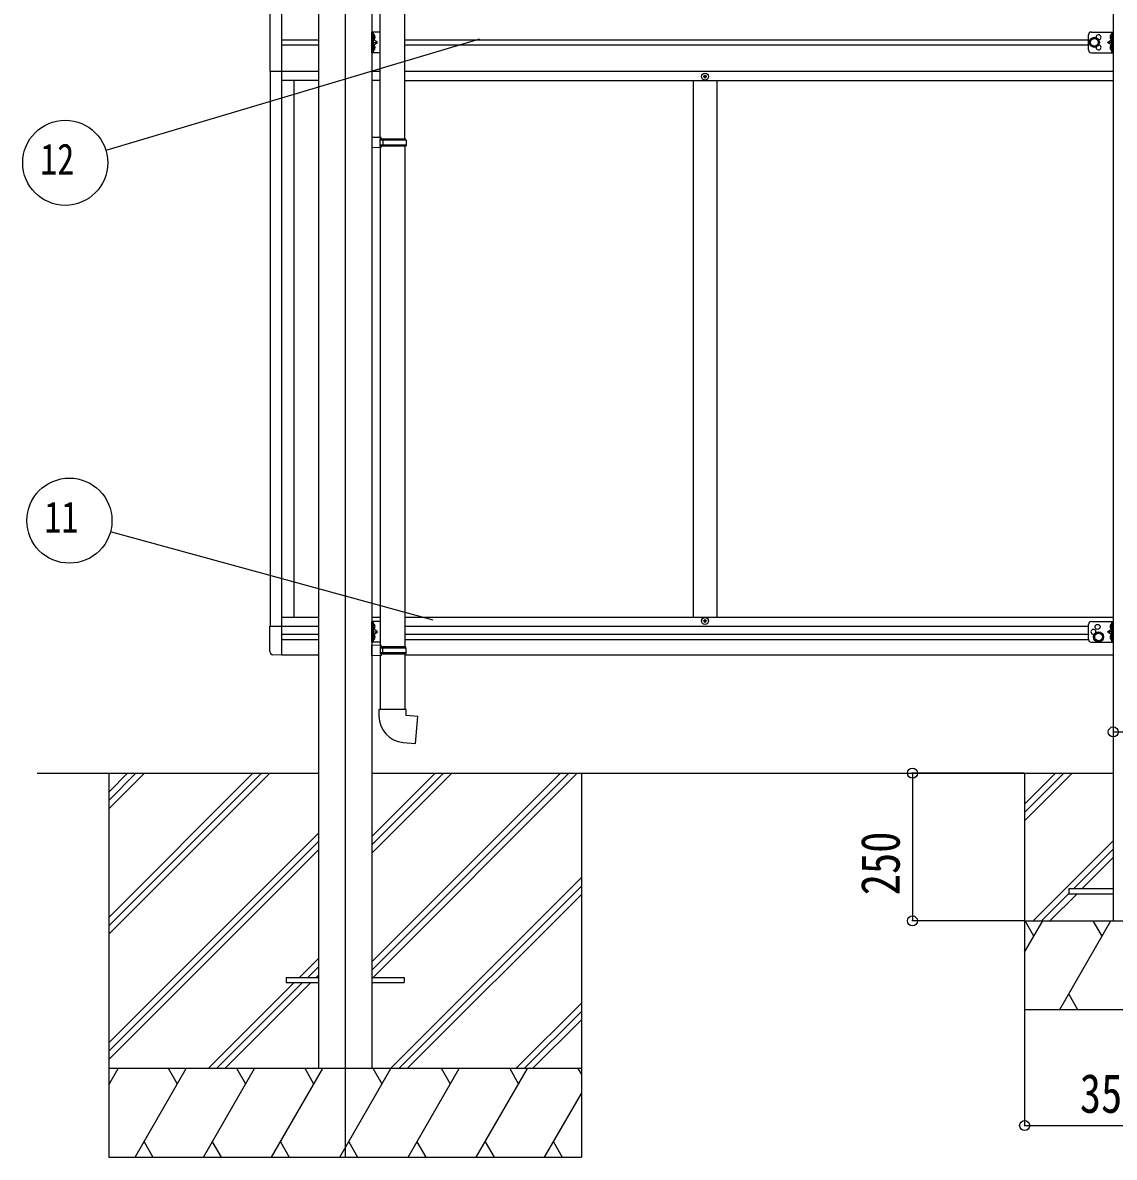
# Model space of a CAD drawing. Units: millimetres, scale not verified. Extents: x -10512 to 10512, y -7425 to 7425.
# Drawn here: x -2773 to -925, y -4630 to -2710 of the extents above; entities that cross this region are included whole.
import ezdxf
from ezdxf.enums import TextEntityAlignment as Align

# ---------------------------------------------------------------- set-up
doc = ezdxf.new("R2010")
doc.units = ezdxf.units.MM
doc.header["$LTSCALE"] = 30
for name, color, linetype in [('0-3_YKK_12', 2, 'Continuous'), ('0-4_YKK_13', 4, 'Continuous'), ('0-5_YKK_A1', 4, 'Continuous'), ('0-6_YKK_D', 6, 'Continuous')]:
    doc.layers.add(name, color=color, linetype=linetype)
doc.styles.add('ＭＳ ゴシック', font='')
doc.styles.get('ＭＳ ゴシック').set_extended_font_data('MS Gothic')

msp = doc.modelspace()

# ---------------------------------------------------------------- linework, layer by layer
at = {"layer": '0-3_YKK_12'}
msp.add_line((-2227.11, -1455.25), (-2227.11, -4629.66), dxfattribs=at)
at = {"layer": '0-4_YKK_13'}
for p, q in [((-2167.91, -2904.28), (-2167.91, -2062.14)), ((-2125.91, -2906.84), (-2125.91, -2059.59)), ((-2181.91, -2760.64), (-2181.91, -2725.64)), ((-2167.91, -2725.64), (-2181.91, -2725.64)), ((-2179.41, -2760.64), (-2179.41, -2725.64)), ((-964.11, -2725.64), (-927.11, -2725.64)), ((-929.61, -2760.64), (-929.61, -2725.64)), ((-927.11, -2760.64), (-927.11, -2725.64)), ((-2178.91, -2738.14), (-2179.41, -2738.05)), ((-2179.41, -2743.14), (-2172.41, -2743.14)), ((-2178.91, -2730.14), (-2178.11, -2730.28)), ((-2178.91, -2738.14), (-2178.11, -2738)), ((-969.11, -2755.64), (-969.11, -2730.64)), ((-929.61, -2743.14), (-936.61, -2743.14)), ((-930.11, -2730.14), (-930.91, -2730.28)), ((-930.11, -2738.14), (-930.91, -2738)), ((-930.11, -2738.14), (-929.61, -2738.05)), ((-2167.91, -2760.64), (-2181.91, -2760.64)), ((-2178.91, -2756.14), (-2179.41, -2756.05)), ((-2178.91, -2748.14), (-2178.11, -2748.28)), ((-2178.91, -2756.14), (-2178.11, -2756)), ((-964.11, -2760.64), (-927.11, -2760.64)), ((-930.11, -2748.14), (-930.91, -2748.28)), ((-930.11, -2756.14), (-930.91, -2756)), ((-930.11, -2756.14), (-929.61, -2756.05)), ((-1619.61, -2800.64), (-1620.61, -2800.64)), ((-1616.61, -2801.64), (-1615.61, -2801.64)), ((-2165.91, -2904.34), (-2181.91, -2903.87)), ((-2181.91, -2903.87), (-2181.91, -2921.81)), ((-2165.91, -2906.34), (-2167.91, -2906.34)), ((-2124.91, -2906.84), (-2167.91, -2906.84)), ((-2123.91, -2908.84), (-2167.91, -2908.84)), ((-2123.91, -2916.84), (-2167.91, -2916.84)), ((-2165.91, -2906.34), (-2165.91, -2904.34)), ((-2163.43, -2908.84), (-2163, -2906.84)), ((-2123.91, -2908.84), (-2124.91, -2906.84)), ((-2123.91, -2916.84), (-2124.91, -2918.84)), ((-2123.91, -2908.84), (-2123.91, -2916.84)), ((-2165.91, -2921.34), (-2181.91, -2921.81)), ((-2124.91, -2918.84), (-2167.91, -2918.84)), ((-2167.91, -2921.4), (-2167.91, -3763.53)), ((-2165.91, -2921.34), (-2165.91, -2919.34)), ((-2125.91, -2918.84), (-2125.91, -3766.09)), ((-2181.91, -3758.14), (-2181.91, -3723.14)), ((-2167.91, -3723.14), (-2181.91, -3723.14)), ((-2179.41, -3758.14), (-2179.41, -3723.14)), ((-1619.61, -3722.64), (-1620.61, -3722.64)), ((-1616.61, -3721.64), (-1615.61, -3721.64)), ((-964.11, -3723.14), (-927.11, -3723.14)), ((-929.61, -3758.14), (-929.61, -3723.14)), ((-927.11, -3758.14), (-927.11, -3723.14)), ((-2354.61, -3773.85), (-2354.61, -3730.95)), ((-2354.61, -3730.95), (-2334.11, -3730.95)), ((-2334.11, -3780.14), (-2334.11, -3730.95)), ((-2178.91, -3735.64), (-2179.41, -3735.55)), ((-2179.41, -3740.64), (-2172.41, -3740.64)), ((-2178.91, -3727.64), (-2178.11, -3727.78)), ((-2178.91, -3735.64), (-2178.11, -3735.5)), ((-969.11, -3753.14), (-969.11, -3728.14)), ((-929.61, -3740.64), (-936.61, -3740.64)), ((-930.11, -3727.64), (-930.91, -3727.78)), ((-930.11, -3735.64), (-930.91, -3735.5)), ((-930.11, -3735.64), (-929.61, -3735.55)), ((-2167.91, -3758.14), (-2181.91, -3758.14)), ((-2178.91, -3753.64), (-2179.41, -3753.55)), ((-2178.91, -3745.64), (-2178.11, -3745.78)), ((-2178.91, -3753.64), (-2178.11, -3753.5)), ((-964.11, -3758.14), (-927.11, -3758.14)), ((-930.11, -3745.64), (-930.91, -3745.78)), ((-930.11, -3753.64), (-930.91, -3753.5)), ((-930.11, -3753.64), (-929.61, -3753.55)), ((-2334.11, -3780.14), (-2349.4, -3779.34)), ((-2165.91, -3763.59), (-2181.91, -3763.12)), ((-2181.91, -3781.06), (-2181.91, -3763.12)), ((-2165.91, -3780.59), (-2181.91, -3781.06)), ((-2124.91, -3766.09), (-2167.91, -3766.09)), ((-2123.91, -3768.09), (-2167.91, -3768.09)), ((-2123.91, -3776.09), (-2167.91, -3776.09)), ((-2124.91, -3778.09), (-2167.91, -3778.09)), ((-2165.91, -3778.59), (-2167.91, -3778.59)), ((-2167.91, -3780.65), (-2167.91, -3872.09)), ((-2165.91, -3763.59), (-2165.91, -3765.59)), ((-2165.91, -3778.59), (-2165.91, -3780.59)), ((-2163.43, -3776.09), (-2163, -3778.09)), ((-2125.91, -3778.09), (-2125.91, -3872.09)), ((-2123.91, -3768.09), (-2124.91, -3766.09)), ((-2123.91, -3776.09), (-2124.91, -3778.09)), ((-2123.91, -3776.09), (-2123.91, -3768.09)), ((-2123.91, -3872.09), (-2169.91, -3872.09)), ((-2169.91, -3872.09), (-2169.91, -3883.01)), ((-2123.91, -3882.09), (-2123.91, -3872.09)), ((-927.11, -4175.66), (-1002.11, -4175.66)), ((-2327.11, -4325.16), (-2327.11, -4334.16)), ((-2327.11, -4325.16), (-2272.31, -4325.16)), ((-2327.11, -4334.16), (-2272.31, -4334.16)), ((-2181.91, -4325.16), (-2127.11, -4325.16)), ((-2181.91, -4334.16), (-2127.11, -4334.16)), ((-2127.11, -4325.16), (-2127.11, -4334.16))]:
    msp.add_line(p, q, dxfattribs=at)
for points in [[(-2334.11, -2694.14), (-2354.81, -2694.14), (-2354.81, -2792.14), (-2334.11, -2792.14)], [(-2179.79, -2734.14), (-2179.16, -2732.95), (-2176.93, -2731.84)], [(-2179.79, -2734.14), (-2179.16, -2735.33), (-2176.93, -2736.44)], [(-2178.91, -2738.14), (-2178.91, -2730.14), (-2179.41, -2730.23), (-2179.41, -2738.05)], [(-2179.41, -2748.14), (-2172.41, -2743.14), (-2179.41, -2738.14)], [(-929.61, -2748.14), (-936.61, -2743.14), (-929.61, -2738.14)], [(-929.22, -2734.14), (-929.85, -2732.95), (-932.09, -2731.84)], [(-929.22, -2734.14), (-929.85, -2735.33), (-932.09, -2736.44)], [(-930.11, -2738.14), (-930.11, -2730.14), (-929.61, -2730.23), (-929.61, -2738.05)], [(-2179.79, -2752.14), (-2179.16, -2750.95), (-2176.93, -2749.84)], [(-2179.79, -2752.14), (-2179.16, -2753.33), (-2176.93, -2754.44)], [(-2178.91, -2756.14), (-2178.91, -2748.14), (-2179.41, -2748.23), (-2179.41, -2756.05)], [(-929.22, -2752.14), (-929.85, -2750.95), (-932.09, -2749.84)], [(-929.22, -2752.14), (-929.85, -2753.33), (-932.09, -2754.44)], [(-930.11, -2756.14), (-930.11, -2748.14), (-929.61, -2748.23), (-929.61, -2756.05)], [(-1620.61, -2800.64), (-1620.61, -2801.64), (-1619.61, -2801.64)], [(-1617.61, -2799.64), (-1617.61, -2798.64), (-1618.61, -2798.64), (-1618.61, -2799.64)], [(-1618.61, -2802.64), (-1618.61, -2803.64), (-1617.61, -2803.64), (-1617.61, -2802.64)], [(-1615.61, -2801.64), (-1615.61, -2800.64), (-1616.61, -2800.64)], [(-2165.91, -2919.34), (-2167.91, -2919.34), (-2167.91, -2906.34)], [(-2163.43, -2908.84), (-2163.43, -2916.84), (-2163, -2918.84)], [(-1620.61, -3722.64), (-1620.61, -3721.64), (-1619.61, -3721.64)], [(-1618.61, -3720.64), (-1618.61, -3719.64), (-1617.61, -3719.64), (-1617.61, -3720.64)], [(-1617.61, -3723.64), (-1617.61, -3724.64), (-1618.61, -3724.64), (-1618.61, -3723.64)], [(-1615.61, -3721.64), (-1615.61, -3722.64), (-1616.61, -3722.64)], [(-2179.79, -3731.64), (-2179.16, -3730.45), (-2176.93, -3729.34)], [(-2179.79, -3731.64), (-2179.16, -3732.83), (-2176.93, -3733.94)], [(-2178.91, -3735.64), (-2178.91, -3727.64), (-2179.41, -3727.73), (-2179.41, -3735.55)], [(-2179.41, -3745.64), (-2172.41, -3740.64), (-2179.41, -3735.64)], [(-929.61, -3745.64), (-936.61, -3740.64), (-929.61, -3735.64)], [(-929.22, -3731.64), (-929.85, -3730.45), (-932.09, -3729.34)], [(-929.22, -3731.64), (-929.85, -3732.83), (-932.09, -3733.94)], [(-930.11, -3735.64), (-930.11, -3727.64), (-929.61, -3727.73), (-929.61, -3735.55)], [(-2179.79, -3749.64), (-2179.16, -3748.45), (-2176.93, -3747.34)], [(-2179.79, -3749.64), (-2179.16, -3750.83), (-2176.93, -3751.94)], [(-2178.91, -3753.64), (-2178.91, -3745.64), (-2179.41, -3745.73), (-2179.41, -3753.55)], [(-929.22, -3749.64), (-929.85, -3748.45), (-932.09, -3747.34)], [(-929.22, -3749.64), (-929.85, -3750.83), (-932.09, -3751.94)], [(-930.11, -3753.64), (-930.11, -3745.64), (-929.61, -3745.73), (-929.61, -3753.55)], [(-2165.91, -3765.59), (-2167.91, -3765.59), (-2167.91, -3778.59)], [(-2163.43, -3776.09), (-2163.43, -3768.09), (-2163, -3766.09)], [(-2128.83, -3927.84), (-2107.99, -3929.66), (-2103.98, -3883.83), (-2123.91, -3882.09)], [(-1002.11, -4175.66), (-1002.11, -4183.66), (-927.11, -4183.66)]]:
    msp.add_lwpolyline(points, dxfattribs=at)
for points in [[(-959.11, -2735.63), (-952.61, -2739.39), (-952.61, -2746.89), (-959.11, -2750.65), (-965.61, -2746.89), (-965.61, -2739.39)], [(-952.11, -3741.63), (-945.61, -3745.39), (-945.61, -3752.89), (-952.11, -3756.65), (-958.61, -3752.89), (-958.61, -3745.39)]]:
    msp.add_lwpolyline(points, close=True, dxfattribs=at)
for centre, radius in [((-959.11, -2743.14), 8.5), ((-959.11, -2743.14), 7.5), ((-959.11, -2743.14), 6.5), ((-1618.11, -2801.14), 5.9), ((-1618.11, -3722.14), 5.9), ((-952.11, -3749.14), 8.5), ((-952.11, -3749.14), 7.5), ((-952.11, -3749.14), 6.5), ((-953.61, -3732.14), 4.25)]:
    msp.add_circle(centre, radius, dxfattribs=at)
for centre, radius, start, end in [((-964.11, -2730.64), 5, 90, 180), ((-2178.26, -2731.17), 0.9, 32.05588, 80), ((-2178.26, -2737.11), 0.9, 280, 327.94412), ((-2183.01, -2734.14), 6.5, 327.94412, 32.05588), ((-952.11, -2734.64), 4.25, 274.76077, 186.29431), ((-926.01, -2734.14), 6.5, 147.94412, 212.05588), ((-930.75, -2731.17), 0.9, 100, 147.94412), ((-930.75, -2737.11), 0.9, 212.05588, 260), ((-2178.26, -2749.17), 0.9, 32.05588, 80), ((-2178.26, -2755.11), 0.9, 280, 327.94412), ((-2183.01, -2752.14), 6.5, 327.94412, 32.05588), ((-964.11, -2755.64), 5, 180, 270), ((-952.11, -2751.64), 4.25, 173.70569, 85.23923), ((-926.01, -2752.14), 6.5, 147.94412, 212.05588), ((-930.75, -2749.17), 0.9, 100, 147.94412), ((-930.75, -2755.11), 0.9, 212.05588, 260), ((-1619.61, -2799.64), 1, 270, 0), ((-1619.61, -2802.64), 1, 0, 90), ((-1616.61, -2799.64), 1, 180, 270), ((-1616.61, -2802.64), 1, 90, 180), ((-1619.61, -3720.64), 1, 270, 0), ((-1619.61, -3723.64), 1, 0, 90), ((-1616.61, -3720.64), 1, 180, 270), ((-1616.61, -3723.64), 1, 90, 180), ((-964.11, -3728.14), 5, 90, 180), ((-2178.26, -3728.67), 0.9, 32.05588, 80), ((-2178.26, -3734.61), 0.9, 280, 327.94412), ((-2183.01, -3731.64), 6.5, 327.94412, 32.05588), ((-960.61, -3740.64), 4.25, 342.88004, 287.12346), ((-926.01, -3731.64), 6.5, 147.94412, 212.05588), ((-930.75, -3728.67), 0.9, 100, 147.94412), ((-930.75, -3734.61), 0.9, 212.05588, 260), ((-2178.26, -3746.67), 0.9, 32.05588, 80), ((-2178.26, -3752.61), 0.9, 280, 327.94412), ((-2183.01, -3749.64), 6.5, 327.94412, 32.05588), ((-964.11, -3753.14), 5, 180, 270), ((-926.01, -3749.64), 6.5, 147.94412, 212.05588), ((-930.75, -3746.67), 0.9, 100, 147.94412), ((-930.75, -3752.61), 0.9, 212.05588, 260), ((-2349.11, -3773.85), 5.5, 180, 267), ((-2124.91, -3883.01), 45, 180, 265)]:
    msp.add_arc(centre, radius, start, end, dxfattribs=at)
at = {"layer": '0-5_YKK_A1'}
for p, q in [((-2272.31, -1850.66), (-2272.31, -4479.66)), ((-2181.91, -1850.66), (-2181.91, -4479.66)), ((-927.11, -1866.66), (-927.11, -4229.66)), ((-2334.11, -3780.14), (-2334.11, -1906.14)), ((-2334.11, -2738.64), (-2272.31, -2738.64)), ((-2125.91, -2738.64), (-969.11, -2738.64)), ((-2272.31, -2747.64), (-2334.11, -2747.64)), ((-969.11, -2747.64), (-2125.91, -2747.64)), ((-2354.11, -2792.14), (-2354.11, -3730.94)), ((-2334.11, -2792.14), (-2272.31, -2792.14)), ((-2181.91, -2792.14), (-2167.91, -2792.14)), ((-2125.91, -2792.14), (-927.11, -2792.14)), ((-2272.31, -2807.64), (-2334.11, -2807.64)), ((-2314.11, -2807.64), (-2314.11, -3715.64)), ((-2167.91, -2807.64), (-2181.91, -2807.64)), ((-2125.91, -2807.64), (-927.11, -2807.64)), ((-1638.11, -2807.64), (-1638.11, -3715.64)), ((-1598.11, -2807.64), (-1598.11, -3715.64)), ((-2334.11, -3715.64), (-2272.31, -3715.64)), ((-2181.91, -3715.64), (-2167.91, -3715.64)), ((-2125.91, -3715.64), (-927.11, -3715.64)), ((-2334.11, -3731.14), (-2272.31, -3731.14)), ((-2125.91, -3731.14), (-969.11, -3731.14)), ((-2334.11, -3744.64), (-2272.31, -3744.64)), ((-2334.11, -3753.64), (-2272.31, -3753.64)), ((-2125.91, -3744.64), (-969.11, -3744.64)), ((-2125.91, -3753.64), (-969.08, -3753.64)), ((-2334.11, -3779.64), (-2272.31, -3779.64)), ((-2125.91, -3779.64), (-927.11, -3779.64)), ((-2748.14, -3979.66), (-2272.31, -3979.66)), ((-2627.31, -3979.66), (-2627.31, -4629.66)), ((-2627.31, -4223.83), (-2383.13, -3979.66)), ((-2627.31, -4237.98), (-2368.99, -3979.66)), ((-2627.31, -4252.12), (-2354.84, -3979.66)), ((-2627.31, -4039.99), (-2566.98, -3979.66)), ((-2627.31, -4025.85), (-2581.12, -3979.66)), ((-2627.31, -4011.7), (-2595.26, -3979.66)), ((-2182.11, -4299.13), (-1862.63, -3979.66)), ((-2182.11, -4313.28), (-1848.49, -3979.66)), ((-2182.11, -4115.29), (-2046.48, -3979.66)), ((-2182.11, -4101.15), (-2060.62, -3979.66)), ((-2182.11, -4087), (-2074.76, -3979.66)), ((-2181.91, -3979.66), (-927.11, -3979.66)), ((-2179.85, -4325.16), (-1834.34, -3979.66)), ((-1827.31, -3979.66), (-1827.31, -4629.66)), ((-1077.11, -3979.66), (-1077.11, -4379.66)), ((-1077.11, -4032.01), (-1024.76, -3979.66)), ((-1077.11, -4046.15), (-1010.62, -3979.66)), ((-1077.11, -4060.29), (-996.47, -3979.66)), ((-2627.31, -4435.97), (-2272.51, -4081.17)), ((-2627.31, -4450.11), (-2272.51, -4095.31)), ((-1062.63, -4229.66), (-927.11, -4094.14)), ((-994.49, -4175.66), (-927.11, -4108.28)), ((-2627.31, -4464.25), (-2272.51, -4109.45)), ((-980.34, -4175.66), (-927.11, -4122.42)), ((-2150.5, -4479.66), (-1827.31, -4156.47)), ((-2136.36, -4479.66), (-1827.31, -4170.61)), ((-2122.21, -4479.66), (-1827.31, -4184.75)), ((-1048.49, -4229.66), (-1002.11, -4183.28)), ((-1034.34, -4229.66), (-988.34, -4183.66)), ((-1077.11, -4229.66), (-727.11, -4229.66)), ((-1077.11, -4282.77), (-1046.44, -4229.66)), ((-1061.44, -4255.64), (-1076.44, -4229.66)), ((-1017.57, -4379.66), (-930.97, -4229.66)), ((-945.97, -4255.64), (-960.97, -4229.66)), ((-2304.37, -4325.16), (-2272.51, -4293.3)), ((-2290.22, -4325.16), (-2272.51, -4307.44)), ((-2458.87, -4479.66), (-2313.37, -4334.16)), ((-2444.72, -4479.66), (-2299.22, -4334.16)), ((-2430.58, -4479.66), (-2285.08, -4334.16)), ((-2276.08, -4325.16), (-2272.51, -4321.58)), ((-1002.58, -4353.68), (-987.58, -4379.66)), ((-1938.37, -4479.66), (-1827.31, -4368.6)), ((-1924.22, -4479.66), (-1827.31, -4382.74)), ((-1077.11, -4379.66), (-727.11, -4379.66)), ((-1910.08, -4479.66), (-1827.31, -4396.88)), ((-1827.31, -4479.66), (-2627.31, -4479.66)), ((-2627.31, -4507.16), (-2611.43, -4479.66)), ((-2582.56, -4629.66), (-2495.96, -4479.66)), ((-2510.96, -4505.64), (-2525.96, -4479.66)), ((-2467.09, -4629.66), (-2380.49, -4479.66)), ((-2395.49, -4505.64), (-2410.49, -4479.66)), ((-2351.62, -4629.66), (-2265.02, -4479.66)), ((-2280.02, -4505.64), (-2295.02, -4479.66)), ((-2236.15, -4629.66), (-2149.55, -4479.66)), ((-2164.55, -4505.64), (-2179.55, -4479.66)), ((-2120.68, -4629.66), (-2034.08, -4479.66)), ((-2049.08, -4505.64), (-2064.08, -4479.66)), ((-2005.21, -4629.66), (-1918.61, -4479.66)), ((-1948.61, -4479.66), (-1933.61, -4505.64)), ((-1833.14, -4479.66), (-1827.31, -4489.76)), ((-1889.74, -4629.66), (-1827.31, -4521.52)), ((-2567.56, -4603.68), (-2552.56, -4629.66)), ((-2452.09, -4603.68), (-2437.09, -4629.66)), ((-2336.62, -4603.68), (-2321.62, -4629.66)), ((-2221.15, -4603.68), (-2206.15, -4629.66)), ((-2105.68, -4603.68), (-2090.68, -4629.66)), ((-1990.21, -4603.68), (-1975.21, -4629.66)), ((-1874.74, -4603.68), (-1859.74, -4629.66)), ((-2627.31, -4629.66), (-1827.31, -4629.66))]:
    msp.add_line(p, q, dxfattribs=at)
at = {"layer": '0-6_YKK_D'}
for p, q in [((-1999.6, -2737.68), (-2631.89, -2926.34)), ((-2078.37, -3721), (-2624.4, -3571.48)), ((-927.11, -3870.7), (-927.11, -3910.95)), ((-1078.11, -3979.66), (-1268.08, -3979.66)), ((-1267.08, -3979.66), (-1267.08, -4229.66)), ((-1078.11, -4229.66), (-1268.08, -4229.66)), ((-1077.11, -4380.66), (-1077.11, -4576.93)), ((-1077.11, -4575.93), (-727.11, -4575.93))]:
    msp.add_line(p, q, dxfattribs=at)
msp.add_lwpolyline([(-927.11, -3909.95), (-877.11, -3909.95), (-734.17, -3909.95)], dxfattribs=at)
for centre, radius in [((-2700.89, -2946.92), 72), ((-2693.84, -3552.46), 72), ((-927.11, -3909.95), 8.5), ((-1267.08, -3979.66), 8.5), ((-1267.08, -4229.66), 8.5), ((-1077.11, -4575.93), 8.5)]:
    msp.add_circle(centre, radius, dxfattribs=at)

# ---------------------------------------------------------------- texts
at = {"layer": '0-6_YKK_D', "style": 'ＭＳ ゴシック', "width": 0.8}
for s, height, p in [('12', 52.79, (-2743.13, -2982.92)), ('11', 52.79, (-2736.08, -3588.46)), ('350', 65.98, (-983.71, -4574.26))]:
    msp.add_text(s, height=height, dxfattribs=at).set_placement(p, align=Align.BOTTOM_LEFT)
msp.add_text('250', height=65.98, rotation=90, dxfattribs=at).set_placement((-1268.74, -4186.26), align=Align.BOTTOM_LEFT)

doc.saveas('drawing.dxf')
